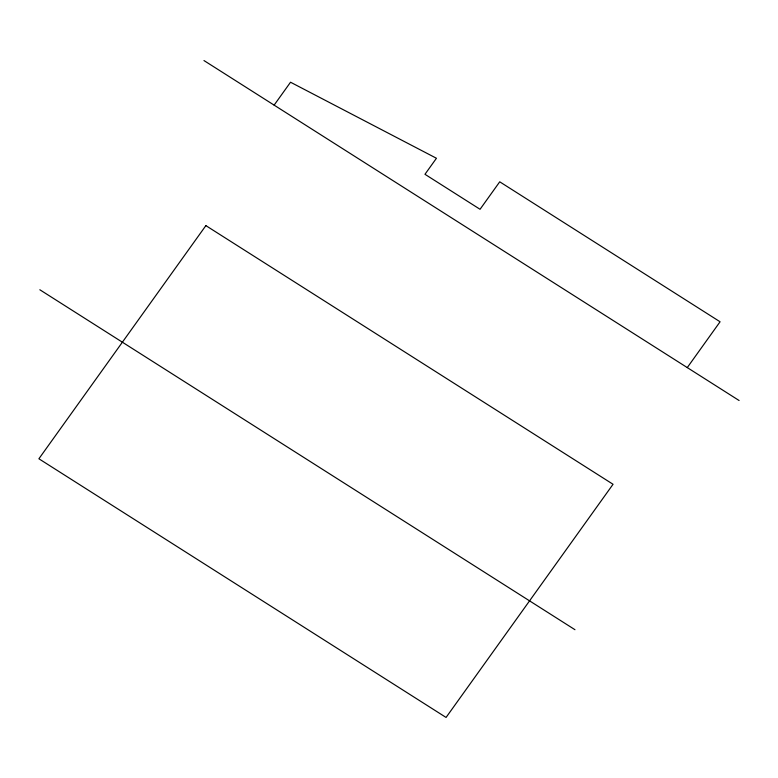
<?xml version="1.0" encoding="UTF-8"?>
<svg xmlns="http://www.w3.org/2000/svg" width="778" height="778" viewBox="0 0 778 778"><rect width="100%" height="100%" fill="white"/><g stroke="black" fill="none" stroke-linecap="round" stroke-linejoin="round"><path stroke-width="1.17" d="M274.128 105.127L290.534 82.225L436.448 158.265L424.963 174.291L480.055 209.292L499.729 181.809L720.078 321.781L687.275 367.586M203.962 60.558L739.1 400.514M39.834 289.756L574.971 629.703M205.869 225.62L38.9 458.777L446.066 717.442L613.045 484.276L205.869 225.62"/></g></svg>
